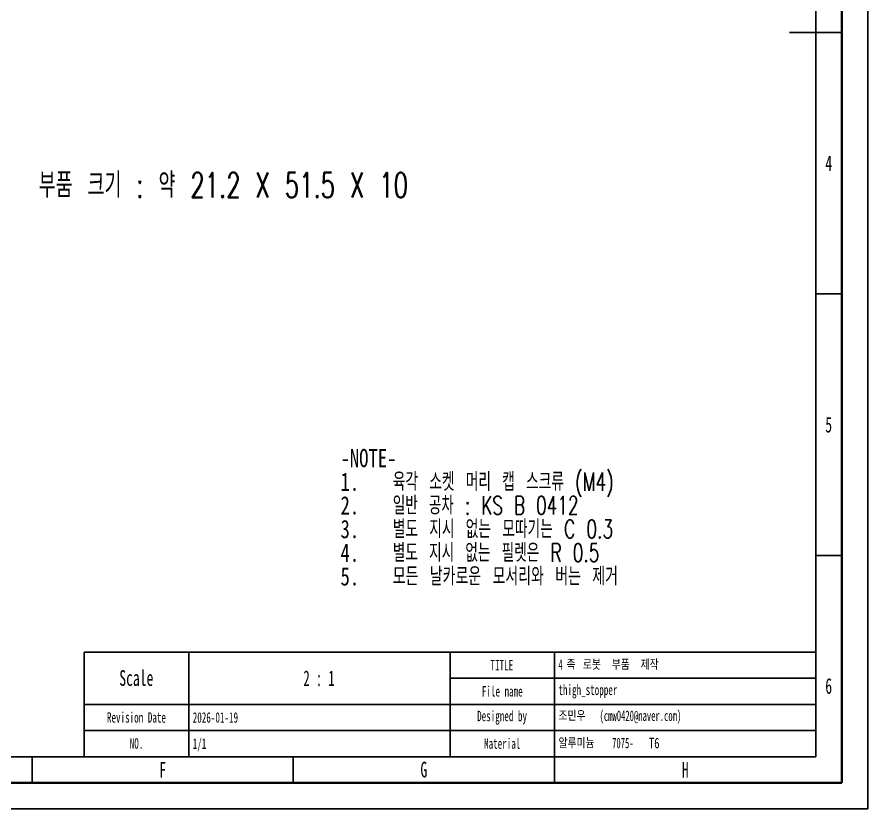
# Model space of a CAD drawing. Header units: millimetres. Extents: x 0 to 420, y 1 to 298.
# Drawn here: x 257.1 to 420, y 1 to 152.5 of the extents above; entities that cross this region are included whole.
import ezdxf

# ---------------------------------------------------------------- set-up
doc = ezdxf.new("R2010")
doc.units = ezdxf.units.MM
doc.layers.add('SLD-0', color=179, linetype='Continuous')
doc.layers.add('가는실선', color=7, linetype='Continuous')
for name, color, linetype, lineweight in [('도면층1', 4, 'Continuous', 35), ('도면층2', 3, 'Continuous', 25), ('도면층3', 5, 'Continuous', 25)]:
    doc.layers.add(name, color=color, linetype=linetype, lineweight=lineweight)
doc.styles.add('SLDTEXTSTYLE1', font='TXT', dxfattribs={"width": 0.75})
doc.styles.add('SLDTEXTSTYLE10', font='TXT', dxfattribs={"width": 0.582911})
doc.styles.add('SLDTEXTSTYLE2', font='TXT', dxfattribs={"width": 0.684211, "bigfont": 'bigfont'})
doc.styles.add('SLDTEXTSTYLE3', font='TXT', dxfattribs={"width": 0.676471, "bigfont": 'bigfont'})
doc.styles.add('SLDTEXTSTYLE4', font='TXT', dxfattribs={"width": 0.680556, "bigfont": 'bigfont'})
doc.styles.add('SLDTEXTSTYLE5', font='TXT', dxfattribs={"width": 0.694444, "bigfont": 'bigfont'})
doc.styles.add('SLDTEXTSTYLE6', font='TXT', dxfattribs={"width": 0.673077, "bigfont": 'bigfont'})
doc.styles.add('SLDTEXTSTYLE7', font='TXT', dxfattribs={"width": 0.638186})
doc.styles.add('SLDTEXTSTYLE8', font='TXT', dxfattribs={"width": 0.75, "bigfont": 'bigfont'})
doc.styles.add('SLDTEXTSTYLE9', font='TXT', dxfattribs={"width": 0.605})

msp = doc.modelspace()

# ---------------------------------------------------------------- linework, layer by layer
at = {"layer": 'SLD-0', "color": 7}
for p, q in [((420, 1), (420, 298)), ((0, 1), (420, 1))]:
    msp.add_line(p, q, dxfattribs=at)
at = {"layer": '도면층1', "color": 7}
for p, q in [((415, 6), (415, 293)), ((5, 6), (415, 6))]:
    msp.add_line(p, q, dxfattribs=at)
at = {"layer": '도면층2', "color": 7}
for p, q in [((410, 11), (410, 288)), ((410, 149.5), (405, 149.5)), ((405, 149.5), (415, 149.5)), ((410, 11), (410, 149.5)), ((410, 149.5), (415, 149.5)), ((410, 99.5), (415, 99.5)), ((410, 49.5), (415, 49.5)), ((10, 11), (410, 11)), ((260, 11), (260, 6)), ((310, 11), (310, 6)), ((360, 11), (360, 6))]:
    msp.add_line(p, q, dxfattribs=at)
at = {"layer": '도면층3', "color": 7}
for p, q in [((410, 31), (270, 31)), ((270, 31), (270, 11)), ((290, 31), (290, 11)), ((340, 31), (340, 11)), ((360, 31), (360, 11)), ((410, 31), (410, 11)), ((410, 26), (340, 26)), ((410, 21), (270, 21)), ((410, 16), (270, 16)), ((410, 11), (270, 11))]:
    msp.add_line(p, q, dxfattribs=at)

# ---------------------------------------------------------------- texts
at = {"layer": 'SLD-0', "color": 7}
for s, insert, char_height, attachment_point, style in [('TITLE', (349.91375, 29.4948), 2, 2, 'SLDTEXTSTYLE7'), ('4', (360.75, 29.6128), 2, 1, 'SLDTEXTSTYLE9'), ('족', (362.29167, 29.61002), 2, 1, 'SLDTEXTSTYLE8'), ('로봇', (365.43333, 29.61002), 2, 1, 'SLDTEXTSTYLE8'), ('부품', (370.95278, 29.61002), 2, 1, 'SLDTEXTSTYLE8'), ('제작', (376.47222, 29.61002), 2, 1, 'SLDTEXTSTYLE8'), ('Scale', (279.9563, 27.5432), 3, 2, 'SLDTEXTSTYLE7'), ('File name', (350.00236, 24.5108), 2, 2, 'SLDTEXTSTYLE7'), ('thigh_stopper', (360.75, 24.7888), 2, 1, 'SLDTEXTSTYLE7'), ('Revision Date', (279.98254, 19.5108), 2, 2, 'SLDTEXTSTYLE7'), ('Designed by', (349.9589, 19.7878), 2, 2, 'SLDTEXTSTYLE7'), ('조민우', (360.75, 19.83202), 2, 1, 'SLDTEXTSTYLE8'), ('(cmw0420@naver.com)', (368.62222, 19.8348), 2, 1, 'SLDTEXTSTYLE9'), ('알루미늄', (360.76389, 14.60702), 2, 1, 'SLDTEXTSTYLE8'), ('NO.', (279.9962, 14.5288), 2, 2, 'SLDTEXTSTYLE7'), ('Material', (349.99102, 14.5108), 2, 2, 'SLDTEXTSTYLE7'), ('7075-', (371.025, 14.6098), 2, 1, 'SLDTEXTSTYLE9'), ('T6', (378.06389, 14.60702), 2, 1, 'SLDTEXTSTYLE1')]:
    msp.add_mtext(s, dxfattribs=dict(at, insert=insert, char_height=char_height, attachment_point=attachment_point, style=style))
at = {"layer": '가는실선', "attachment_point": 1}
for s, insert, char_height, style in [('부품 크기 : 약 21.2 X 51.5 X 10', (261.27318, 122.70373), 4.7625, 'SLDTEXTSTYLE6'), ('-NOTE-', (319.04179, 69.86919), 3.5, 'SLDTEXTSTYLE1'), ('1.', (319.04179, 65.34349), 3.5, 'SLDTEXTSTYLE1'), ('육각 소켓 머리 캡 스크류 (M4)', (329.04179, 65.34349), 3.5, 'SLDTEXTSTYLE2'), ('2.', (319.04179, 60.8178), 3.5, 'SLDTEXTSTYLE1'), ('일반 공차 : KS B 0412', (329.04179, 60.8178), 3.5, 'SLDTEXTSTYLE3'), ('3.', (319.04179, 56.2921), 3.5, 'SLDTEXTSTYLE1'), ('별도 지시 없는 모따기는 C 0.3', (329.04179, 56.2921), 3.5, 'SLDTEXTSTYLE2'), ('4.', (319.04179, 51.76641), 3.5, 'SLDTEXTSTYLE1'), ('별도 지시 없는 필렛은 R 0.5', (329.04179, 51.76641), 3.5, 'SLDTEXTSTYLE4'), ('모든 날카로운 모서리와 버는 제거', (329.04179, 47.24071), 3.5, 'SLDTEXTSTYLE5'), ('5.', (319.04179, 47.24071), 3.5, 'SLDTEXTSTYLE1')]:
    msp.add_mtext(s, dxfattribs=dict(at, insert=insert, char_height=char_height, style=style))
at = {"layer": '도면층2', "color": 7}
for s, insert, char_height, attachment_point, style in [('4', (412.47838, 125.9922), 3, 2, 'SLDTEXTSTYLE7'), ('5', (412.47838, 76.0177), 3, 2, 'SLDTEXTSTYLE7'), ('2 : 1', (314.92431, 27.4982), 3, 2, 'SLDTEXTSTYLE10'), ('6', (412.47838, 26.0237), 3, 2, 'SLDTEXTSTYLE7'), ('2026-01-19', (290.75, 19.4988), 2, 1, 'SLDTEXTSTYLE7'), ('1/1', (290.75, 14.4988), 2, 1, 'SLDTEXTSTYLE7'), ('F', (285.00796, 9.9922), 3, 2, 'SLDTEXTSTYLE7'), ('G', (334.99159, 10.0432), 3, 2, 'SLDTEXTSTYLE7'), ('H', (385.01353, 9.9922), 3, 2, 'SLDTEXTSTYLE7')]:
    msp.add_mtext(s, dxfattribs=dict(at, insert=insert, char_height=char_height, attachment_point=attachment_point, style=style))

doc.saveas('drawing.dxf')
